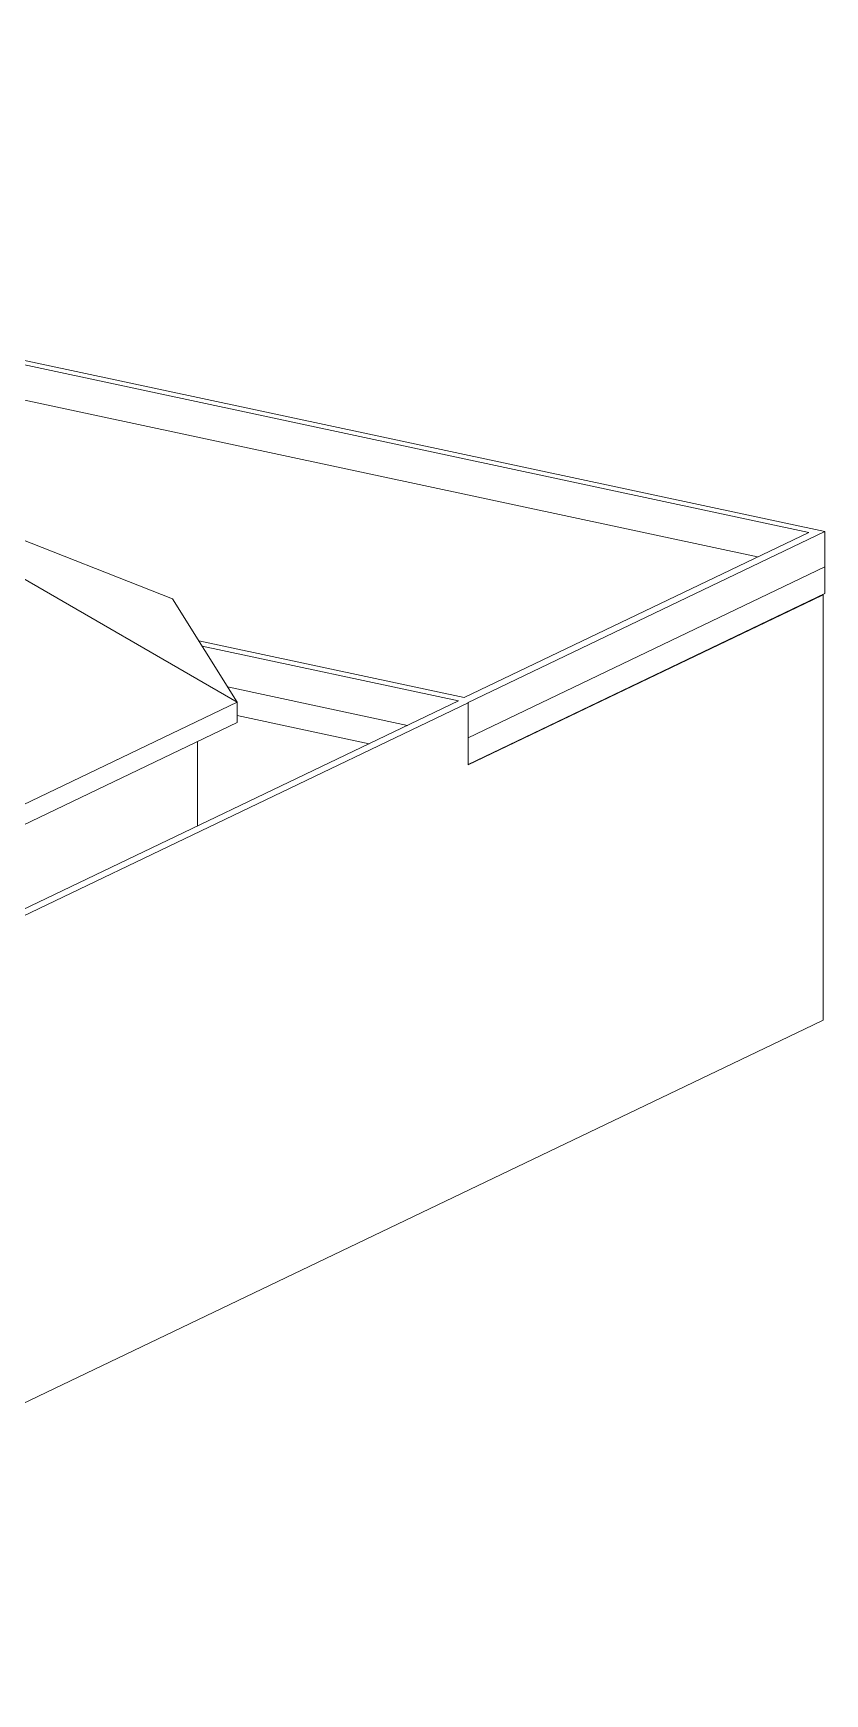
# Model space of a CAD drawing. Header units: millimetres. Extents: x -41144 to 51378, y -11813 to 34443.
# Drawn here: x 42914 to 51378, y -11813 to 5939 of the extents above; entities that cross this region are included whole.
import ezdxf

# ---------------------------------------------------------------- set-up
doc = ezdxf.new("R2010")
doc.units = ezdxf.units.MM
for name, color, linetype, lineweight in [('A-FLOR', 192, 'Continuous', 9), ('A-ROOF', 132, 'Continuous', 9), ('A-WALL', 113, 'Continuous', 9), ('I-WALL', 2, 'Continuous', 9)]:
    doc.layers.add(name, color=color, linetype=linetype, lineweight=lineweight)

msp = doc.modelspace()

# ---------------------------------------------------------------- linework, layer by layer
at = {"layer": 'A-FLOR'}
for p, q in [((47566, -1593), (51378, 234)), ((51378, 234), (51378, -51)), ((51378, -51), (47566, -1877)), ((44993, -1050), (46916, -1461)), ((46506, -1657), (45095, -1356))]:
    msp.add_line(p, q, dxfattribs=at)
at = {"layer": 'A-ROOF'}
for p, q in [((42414, 677), (44404, -106)), ((42668, 192), (45095, -1213)), ((45095, -1213), (44404, -106)), ((41845, -2770), (45095, -1213)), ((45095, -1431), (45095, -1213)), ((45095, -1431), (41845, -2989))]:
    msp.add_line(p, q, dxfattribs=at)
at = {"layer": 'A-WALL'}
for p, q in [((51250, -119), (51361, -66)), ((51351, -63), (51361, -66)), ((51361, -66), (51361, -4613)), ((44670, -1635), (44670, -2537)), ((51361, -4613), (51250, -4666))]:
    msp.add_line(p, q, dxfattribs=at)
at = {"layer": 'I-WALL'}
for p, q in [((26471, 5939), (51378, 612)), ((51206, 602), (26505, 5884)), ((26777, 5447), (50659, 340)), ((47521, -1164), (51206, 602)), ((51378, 612), (47556, -1219)), ((51378, 234), (51378, 612)), ((51250, -119), (47566, -1884)), ((44685, -557), (47521, -1164)), ((47463, -1199), (44720, -612)), ((36230, -6581), (47463, -1199)), ((47566, -1221), (36333, -6603)), ((47566, -1221), (47556, -1219)), ((47566, -1884), (47566, -1221)), ((36333, -11813), (51250, -4666))]:
    msp.add_line(p, q, dxfattribs=at)

doc.saveas('drawing.dxf')
